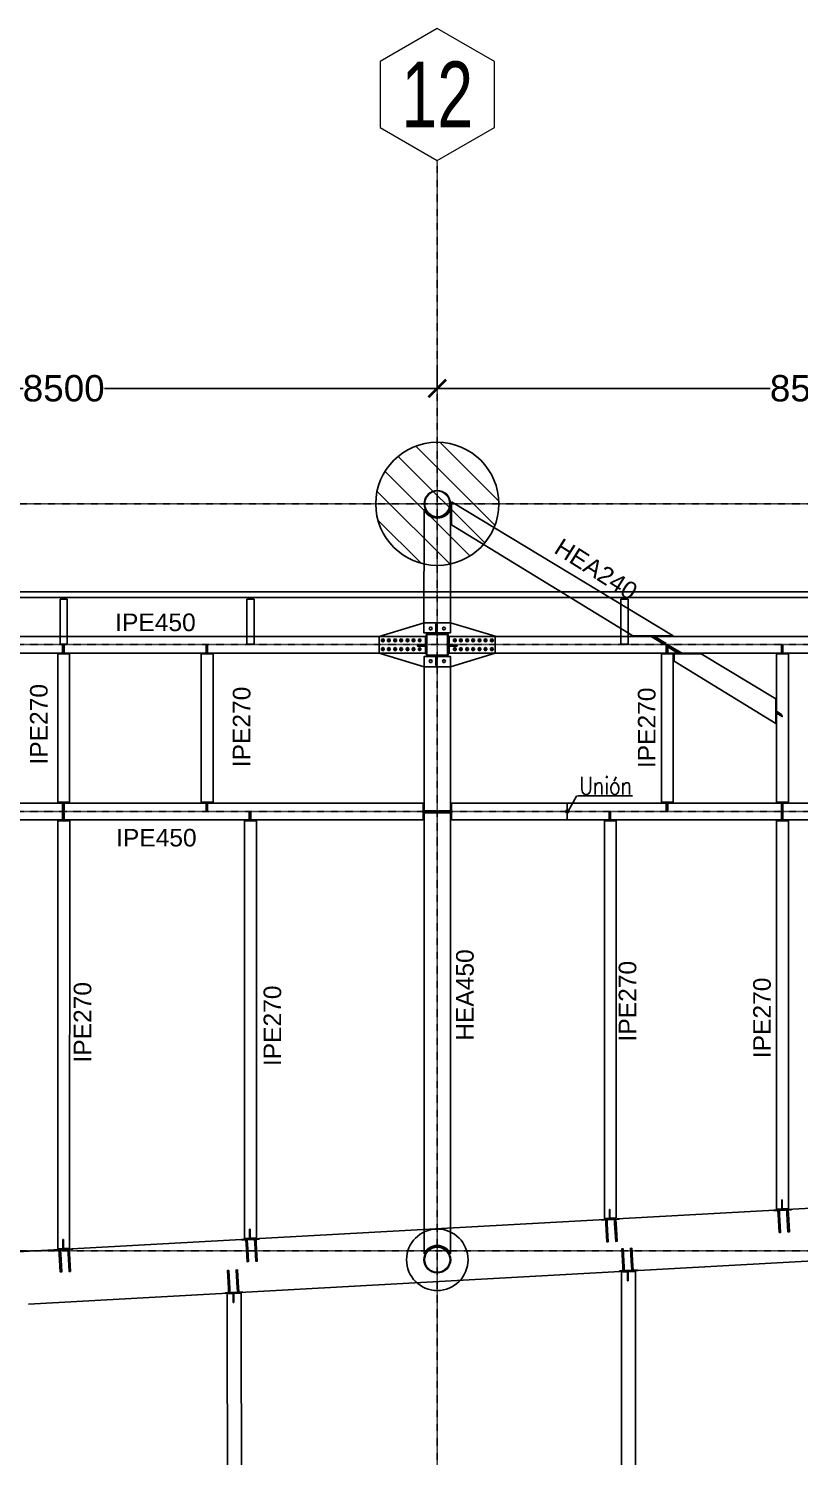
# Model space of a CAD drawing. Header units: millimetres. Extents: x -12345 to 95575, y -11225 to 31862.
# Drawn here: x 46350 to 55120, y 14663 to 30907 of the extents above; entities that cross this region are included whole.
import ezdxf
from ezdxf.enums import TextEntityAlignment as Align

# ---------------------------------------------------------------- set-up
doc = ezdxf.new("R2010")
doc.units = ezdxf.units.MM
doc.header["$LTSCALE"] = 0.95
doc.linetypes.add('DXK_LINE_DOT3', pattern=[5.9187, 2.979, -0.9799, 0.9799, -0.9799])
for name, color, linetype, lineweight in [('0-1', 250, 'Continuous', 5), ('E_COLUMNAS', 1, 'Continuous', 18), ('E_COLUMNAS-1', 1, 'Continuous', 25), ('E_COLUMNAS-3', 1, 'Continuous', 35), ('E_TEXTO', 3, 'Continuous', 9), ('E_VIGAS-1', 31, 'Continuous', 25), ('HCB_EJES', 1, 'DXK_LINE_DOT3', 9), ('S-COLS-HDLN-1', 52, 'Continuous', 35)]:
    doc.layers.add(name, color=color, linetype=linetype, lineweight=lineweight)
for name, color, linetype in [('COTAS', 8, 'Continuous'), ('HCB-EJES', 1, 'Continuous'), ('HCB-PLATINAS', 5, 'Continuous'), ('HCB-ROTULOS', 2, 'Continuous'), ('HCB_VIGAS', 4, 'Continuous'), ('UNIÒN', 6, 'Continuous')]:
    doc.layers.add(name, color=color, linetype=linetype)
doc.styles.add('CNI_COTAS', font='romans.shx', dxfattribs={"width": 0.8})
doc.styles.add('VERDANA', font='arial.ttf')
doc.dimstyles.new('1.125', dxfattribs={"dimscale": 0, "dimtxt": 300, "dimasz": 200, "dimexe": 4, "dimexo": 4, "dimgap": 15, "dimtad": 0, "dimdec": 0, "dimzin": 4, "dimdsep": 46, "dimtxsty": 'VERDANA', "dimblk": 'ARCHTICK', "dimcen": -10, "dimclrd": 256, "dimclrt": 3, "dimadec": 0, "dimazin": 0, "dimtfac": 1, "dimtdec": 0, "dimtmove": 2, "dimatfit": 0, "dimldrblk": 'OBLIQUE', "dimfxl": 0.05, "dimtolj": 1, "dimtzin": 0, "dimarcsym": 0})
doc.dimstyles.new('UNIÒN', dxfattribs={"dimscale": 0, "dimtxt": 200, "dimasz": 60, "dimexe": 4, "dimexo": 4, "dimgap": 15, "dimtad": 1, "dimdec": 0, "dimzin": 4, "dimdsep": 46, "dimtxsty": 'CNI_COTAS', "dimcen": -0.09, "dimclrd": 6, "dimclrt": 3, "dimadec": 0, "dimazin": 0, "dimtfac": 1, "dimtdec": 0, "dimtmove": 2, "dimatfit": 0, "dimfxl": 0.05, "dimtolj": 1, "dimtzin": 0, "dimarcsym": 0})

# ---------------------------------------------------------------- blocks, each defined once
blk = doc.blocks.new('EST_SFM_VIGA-METALICA-SECCION-C - EST_SFM_VIGA-METALICA-UPN160-1505289-_14_00m_N_E_-NIVEL-4 DOC')
at = {"layer": 'E_VIGAS-1'}
for p, q in [((44.822, 0.018), (-44.831, 0.018)), ((-44.831, -0.047), (44.822, -0.047))]:
    blk.add_line(p, q, dxfattribs=at)
blk = doc.blocks.new('DCTIB_CNI_EST_MOD-1A-FAC_0001_rvt-1-_14_00m_N_E_-NIVEL-4 DOC')
at = {"layer": 'E_VIGAS-1'}
for p, q in [((-35.953, 165.076), (-35.953, 165.077)), ((-35.953, 165.077), (-35.925, 165.077)), ((-35.953, 165.076), (-35.871, 165.076)), ((-35.871, 165.076), (-35.953, 165.076)), ((-35.953, 165.076), (-35.953, 164.565)), ((-35.914, 165.088), (-35.909, 165.088)), ((-35.914, 165.082), (-35.914, 165.088)), ((-35.914, 165.077), (-35.914, 165.082)), ((-35.909, 165.088), (-35.909, 165.082)), ((-35.909, 165.082), (-35.909, 165.077)), ((-35.899, 165.077), (-35.871, 165.077)), ((-35.871, 165.077), (-35.871, 165.076)), ((-35.871, 165.076), (-35.871, 164.565)), ((-33.828, 165.076), (-33.828, 165.077)), ((-33.828, 165.077), (-33.8, 165.077)), ((-33.828, 165.076), (-33.746, 165.076)), ((-33.746, 165.076), (-33.828, 165.076)), ((-33.828, 165.076), (-33.828, 164.564)), ((-33.789, 165.088), (-33.784, 165.088)), ((-33.789, 165.082), (-33.789, 165.088)), ((-33.789, 165.077), (-33.789, 165.082)), ((-33.784, 165.088), (-33.784, 165.082)), ((-33.784, 165.082), (-33.784, 165.077)), ((-33.774, 165.077), (-33.746, 165.077)), ((-33.746, 165.077), (-33.746, 165.076)), ((-33.746, 165.076), (-33.746, 164.564)), ((-29.573, 165.076), (-29.573, 165.077)), ((-29.573, 165.077), (-29.545, 165.077)), ((-29.573, 165.076), (-29.491, 165.076)), ((-29.491, 165.076), (-29.573, 165.076)), ((-29.573, 165.076), (-29.573, 164.564)), ((-29.535, 165.082), (-29.535, 165.096)), ((-29.535, 165.077), (-29.535, 165.082)), ((-29.53, 165.096), (-29.53, 165.082)), ((-29.53, 165.082), (-29.53, 165.077)), ((-29.519, 165.077), (-29.491, 165.077)), ((-29.491, 165.077), (-29.491, 165.076)), ((-29.491, 165.076), (-29.491, 164.564)), ((-35.871, 164.565), (-35.953, 164.565)), ((-33.746, 164.564), (-33.828, 164.564)), ((-29.491, 164.564), (-29.573, 164.564))]:
    blk.add_line(p, q, dxfattribs=at)
for points, knots in [([(-35.925, 165.077), (-35.924, 165.077), (-35.923, 165.077), (-35.92, 165.077), (-35.918, 165.078), (-35.916, 165.078), (-35.915, 165.08), (-35.914, 165.081), (-35.914, 165.082)], [0, 0, 0, 0, 0.142857, 0.285714, 0.428571, 0.571429, 0.785714, 1, 1, 1, 1]), ([(-35.914, 165.082), (-35.914, 165.081), (-35.915, 165.08), (-35.916, 165.078), (-35.918, 165.078), (-35.919, 165.077), (-35.92, 165.077), (-35.922, 165.077), (-35.924, 165.077), (-35.925, 165.077)], [0, 0, 0, 0, 0.285714, 0.428571, 0.571429, 0.678571, 0.732143, 0.785714, 1, 1, 1, 1]), ([(-35.899, 165.077), (-35.9, 165.077), (-35.901, 165.077), (-35.904, 165.077), (-35.906, 165.078), (-35.908, 165.078), (-35.909, 165.08), (-35.909, 165.081), (-35.909, 165.082)], [0, 0, 0, 0, 0.142857, 0.285714, 0.428571, 0.571429, 0.785714, 1, 1, 1, 1]), ([(-35.909, 165.082), (-35.909, 165.081), (-35.909, 165.08), (-35.907, 165.078), (-35.906, 165.078), (-35.904, 165.077), (-35.903, 165.077), (-35.902, 165.077), (-35.9, 165.077), (-35.899, 165.077)], [0, 0, 0, 0, 0.285714, 0.428571, 0.571429, 0.678571, 0.732143, 0.785714, 1, 1, 1, 1]), ([(-33.8, 165.077), (-33.799, 165.077), (-33.798, 165.077), (-33.795, 165.077), (-33.793, 165.078), (-33.791, 165.078), (-33.79, 165.08), (-33.789, 165.081), (-33.789, 165.082)], [0, 0, 0, 0, 0.142857, 0.285714, 0.428571, 0.571429, 0.785714, 1, 1, 1, 1]), ([(-33.789, 165.082), (-33.789, 165.081), (-33.79, 165.08), (-33.791, 165.078), (-33.793, 165.078), (-33.794, 165.077), (-33.795, 165.077), (-33.797, 165.077), (-33.799, 165.077), (-33.8, 165.077)], [0, 0, 0, 0, 0.285714, 0.428571, 0.571429, 0.678571, 0.732143, 0.785714, 1, 1, 1, 1]), ([(-33.774, 165.077), (-33.775, 165.077), (-33.776, 165.077), (-33.779, 165.077), (-33.781, 165.078), (-33.783, 165.078), (-33.784, 165.08), (-33.784, 165.081), (-33.784, 165.082)], [0, 0, 0, 0, 0.142857, 0.285714, 0.428571, 0.571429, 0.785714, 1, 1, 1, 1]), ([(-33.784, 165.082), (-33.784, 165.081), (-33.784, 165.08), (-33.782, 165.078), (-33.781, 165.078), (-33.779, 165.077), (-33.778, 165.077), (-33.777, 165.077), (-33.775, 165.077), (-33.774, 165.077)], [0, 0, 0, 0, 0.285714, 0.428571, 0.571429, 0.678571, 0.732143, 0.785714, 1, 1, 1, 1]), ([(-29.545, 165.077), (-29.544, 165.077), (-29.543, 165.077), (-29.54, 165.077), (-29.538, 165.078), (-29.536, 165.078), (-29.535, 165.08), (-29.535, 165.081), (-29.535, 165.082)], [0, 0, 0, 0, 0.142857, 0.285714, 0.428571, 0.571429, 0.785714, 1, 1, 1, 1]), ([(-29.535, 165.082), (-29.535, 165.081), (-29.535, 165.08), (-29.537, 165.078), (-29.538, 165.078), (-29.54, 165.077), (-29.541, 165.077), (-29.542, 165.077), (-29.544, 165.077), (-29.545, 165.077)], [0, 0, 0, 0, 0.285714, 0.428571, 0.571429, 0.678571, 0.732143, 0.785714, 1, 1, 1, 1]), ([(-29.519, 165.077), (-29.52, 165.077), (-29.521, 165.077), (-29.524, 165.077), (-29.526, 165.078), (-29.528, 165.078), (-29.529, 165.08), (-29.53, 165.081), (-29.53, 165.082)], [0, 0, 0, 0, 0.142857, 0.285714, 0.428571, 0.571429, 0.785714, 1, 1, 1, 1]), ([(-29.53, 165.082), (-29.53, 165.081), (-29.529, 165.08), (-29.528, 165.078), (-29.526, 165.078), (-29.525, 165.077), (-29.524, 165.077), (-29.522, 165.077), (-29.52, 165.077), (-29.519, 165.077)], [0, 0, 0, 0, 0.285714, 0.428571, 0.571429, 0.678571, 0.732143, 0.785714, 1, 1, 1, 1])]:
    blk.add_open_spline(points, degree=3, knots=knots, dxfattribs=at)
blk.add_blockref('EST_SFM_VIGA-METALICA-SECCION-C - EST_SFM_VIGA-METALICA-UPN160-1505289-_14_00m_N_E_-NIVEL-4 DOC', (-41.042, 165.143), dxfattribs=at)
blk = doc.blocks.new('EST_SCM_COLUMNA-METALICA-SECCION-CUADRADA - EST_SCM_COLUMNA-TUBULAR-CUADRADA_PTEØ_250x250e_8mm-V18-_14_00m_N_E_-NIVEL-4 DOC')
at = {"layer": 'E_COLUMNAS-1'}
for p, q in [((-0.125, -0.109), (-0.125, 0.109)), ((-0.117, 0.109), (-0.117, -0.109)), ((-0.109, 0.125), (0.109, 0.125)), ((0.109, 0.117), (-0.109, 0.117)), ((0.117, -0.109), (0.117, 0.109)), ((0.125, 0.109), (0.125, -0.109)), ((-0.109, -0.117), (0.109, -0.117)), ((0.109, -0.125), (-0.109, -0.125))]:
    blk.add_line(p, q, dxfattribs=at)
for centre, radius, start, end in [((-0.109, 0.109), 0.016, 90, 180), ((-0.109, 0.109), 0.008, 90, 180), ((0.109, 0.109), 0.016, 0.5663, 90), ((0.109, 0.109), 0.008, 0.1729, 90), ((-0.109, -0.109), 0.016, 180, 270), ((-0.109, -0.109), 0.008, 180, 270), ((0.109, -0.109), 0.016, 270, 360), ((0.109, -0.109), 0.008, 270, 360)]:
    blk.add_arc(centre, radius, start, end, dxfattribs=at)
at = {"layer": 'S-COLS-HDLN-1'}
blk.add_arc((0.109, 0.109), 0.016, 360, 0.3866, dxfattribs=at)
blk = doc.blocks.new('Bolt-72226993-2850 - 1511')
at = {"color": 253, "linetype": 'Continuous'}
for p, q in [((63088, 7842), (63103, 7851)), ((63088, 7825), (63088, 7842)), ((63103, 7816), (63088, 7825)), ((63103, 7851), (63118, 7842)), ((63118, 7825), (63103, 7816)), ((63118, 7842), (63118, 7825)), ((63158, 7842), (63173, 7851)), ((63158, 7825), (63158, 7842)), ((63173, 7816), (63158, 7825)), ((63173, 7851), (63188, 7842)), ((63188, 7825), (63173, 7816)), ((63188, 7842), (63188, 7825)), ((63228, 7842), (63243, 7851)), ((63228, 7825), (63228, 7842)), ((63243, 7816), (63228, 7825)), ((63243, 7851), (63258, 7842)), ((63258, 7825), (63243, 7816)), ((63258, 7842), (63258, 7825)), ((63298, 7842), (63313, 7851)), ((63298, 7825), (63298, 7842)), ((63313, 7816), (63298, 7825)), ((63313, 7851), (63328, 7842)), ((63328, 7825), (63313, 7816)), ((63328, 7842), (63328, 7825)), ((63368, 7842), (63383, 7851)), ((63368, 7825), (63368, 7842)), ((63383, 7816), (63368, 7825)), ((63383, 7851), (63398, 7842)), ((63398, 7825), (63383, 7816)), ((63398, 7842), (63398, 7825)), ((63438, 7842), (63453, 7851)), ((63438, 7825), (63438, 7842)), ((63453, 7816), (63438, 7825)), ((63453, 7851), (63468, 7842)), ((63468, 7825), (63453, 7816)), ((63468, 7842), (63468, 7825)), ((63508, 7842), (63523, 7851)), ((63508, 7825), (63508, 7842)), ((63523, 7816), (63508, 7825)), ((63523, 7851), (63538, 7842)), ((63538, 7825), (63523, 7816)), ((63538, 7842), (63538, 7825)), ((63088, 7742), (63103, 7751)), ((63088, 7725), (63088, 7742)), ((63103, 7716), (63088, 7725)), ((63103, 7751), (63118, 7742)), ((63118, 7725), (63103, 7716)), ((63118, 7742), (63118, 7725)), ((63158, 7742), (63173, 7751)), ((63158, 7725), (63158, 7742)), ((63173, 7716), (63158, 7725)), ((63173, 7751), (63188, 7742)), ((63188, 7725), (63173, 7716)), ((63188, 7742), (63188, 7725)), ((63228, 7742), (63243, 7751)), ((63228, 7725), (63228, 7742)), ((63243, 7716), (63228, 7725)), ((63243, 7751), (63258, 7742)), ((63258, 7725), (63243, 7716)), ((63258, 7742), (63258, 7725)), ((63298, 7742), (63313, 7751)), ((63298, 7725), (63298, 7742)), ((63313, 7716), (63298, 7725)), ((63313, 7751), (63328, 7742)), ((63328, 7725), (63313, 7716)), ((63328, 7742), (63328, 7725)), ((63368, 7742), (63383, 7751)), ((63368, 7725), (63368, 7742)), ((63383, 7716), (63368, 7725)), ((63383, 7751), (63398, 7742)), ((63398, 7725), (63383, 7716)), ((63398, 7742), (63398, 7725)), ((63438, 7742), (63453, 7751)), ((63438, 7725), (63438, 7742)), ((63453, 7716), (63438, 7725)), ((63453, 7751), (63468, 7742)), ((63468, 7725), (63453, 7716)), ((63468, 7742), (63468, 7725)), ((63508, 7742), (63523, 7751)), ((63508, 7725), (63508, 7742)), ((63523, 7716), (63508, 7725)), ((63523, 7751), (63538, 7742)), ((63538, 7725), (63523, 7716)), ((63538, 7742), (63538, 7725))]:
    blk.add_line(p, q, dxfattribs=at)
for centre, radius, start, end in [((63103, 7833), 11.5, 18, 198), ((63103, 7833), 11.5, 198, 18), ((63103, 7833), 10, 90, 270), ((63103, 7833), 10, 270, 90), ((63173, 7833), 11.5, 18, 198), ((63173, 7833), 11.5, 198, 18), ((63173, 7833), 10, 90, 270), ((63173, 7833), 10, 270, 90), ((63243, 7833), 11.5, 18, 198), ((63243, 7833), 11.5, 198, 18), ((63243, 7833), 10, 90, 270), ((63243, 7833), 10, 270, 90), ((63313, 7833), 11.5, 18, 198), ((63313, 7833), 11.5, 198, 18), ((63313, 7833), 10, 90, 270), ((63313, 7833), 10, 270, 90), ((63383, 7833), 11.5, 18, 198), ((63383, 7833), 11.5, 198, 18), ((63383, 7833), 10, 90, 270), ((63383, 7833), 10, 270, 90), ((63453, 7833), 11.5, 18, 198), ((63453, 7833), 11.5, 198, 18), ((63453, 7833), 10, 90, 270), ((63453, 7833), 10, 270, 90), ((63523, 7833), 11.5, 18, 198), ((63523, 7833), 11.5, 198, 18), ((63523, 7833), 10, 90, 270), ((63523, 7833), 10, 270, 90), ((63103, 7733), 11.5, 18, 198), ((63103, 7733), 11.5, 198, 18), ((63103, 7733), 10, 90, 270), ((63103, 7733), 10, 270, 90), ((63173, 7733), 11.5, 18, 198), ((63173, 7733), 11.5, 198, 18), ((63173, 7733), 10, 90, 270), ((63173, 7733), 10, 270, 90), ((63243, 7733), 11.5, 18, 198), ((63243, 7733), 11.5, 198, 18), ((63243, 7733), 10, 90, 270), ((63243, 7733), 10, 270, 90), ((63313, 7733), 11.5, 18, 198), ((63313, 7733), 11.5, 198, 18), ((63313, 7733), 10, 90, 270), ((63313, 7733), 10, 270, 90), ((63383, 7733), 11.5, 18, 198), ((63383, 7733), 11.5, 198, 18), ((63383, 7733), 10, 90, 270), ((63383, 7733), 10, 270, 90), ((63453, 7733), 11.5, 18, 198), ((63453, 7733), 11.5, 198, 18), ((63453, 7733), 10, 90, 270), ((63453, 7733), 10, 270, 90), ((63523, 7733), 11.5, 18, 198), ((63523, 7733), 11.5, 198, 18), ((63523, 7733), 10, 90, 270), ((63523, 7733), 10, 270, 90)]:
    blk.add_arc(centre, radius, start, end, dxfattribs=at)
blk = doc.blocks.new('Bolt-72226993-2849 - 1511')
at = {"color": 253, "linetype": 'Continuous'}
for p, q in [((63908, 7842), (63923, 7851)), ((63908, 7825), (63908, 7842)), ((63923, 7816), (63908, 7825)), ((63923, 7851), (63938, 7842)), ((63938, 7825), (63923, 7816)), ((63938, 7842), (63938, 7825)), ((63978, 7842), (63993, 7851)), ((63978, 7825), (63978, 7842)), ((63993, 7816), (63978, 7825)), ((63993, 7851), (64008, 7842)), ((64008, 7825), (63993, 7816)), ((64008, 7842), (64008, 7825)), ((64048, 7842), (64063, 7851)), ((64048, 7825), (64048, 7842)), ((64063, 7816), (64048, 7825)), ((64063, 7851), (64078, 7842)), ((64078, 7825), (64063, 7816)), ((64078, 7842), (64078, 7825)), ((64118, 7842), (64133, 7851)), ((64118, 7825), (64118, 7842)), ((64133, 7816), (64118, 7825)), ((64133, 7851), (64148, 7842)), ((64148, 7825), (64133, 7816)), ((64148, 7842), (64148, 7825)), ((64188, 7842), (64203, 7851)), ((64188, 7825), (64188, 7842)), ((64203, 7816), (64188, 7825)), ((64203, 7851), (64218, 7842)), ((64218, 7825), (64203, 7816)), ((64218, 7842), (64218, 7825)), ((64258, 7842), (64273, 7851)), ((64258, 7825), (64258, 7842)), ((64273, 7816), (64258, 7825)), ((64273, 7851), (64288, 7842)), ((64288, 7825), (64273, 7816)), ((64288, 7842), (64288, 7825)), ((64328, 7842), (64343, 7851)), ((64328, 7825), (64328, 7842)), ((64343, 7816), (64328, 7825)), ((64343, 7851), (64358, 7842)), ((64358, 7825), (64343, 7816)), ((64358, 7842), (64358, 7825)), ((63908, 7742), (63923, 7751)), ((63908, 7725), (63908, 7742)), ((63923, 7716), (63908, 7725)), ((63923, 7751), (63938, 7742)), ((63938, 7725), (63923, 7716)), ((63938, 7742), (63938, 7725)), ((63978, 7742), (63993, 7751)), ((63978, 7725), (63978, 7742)), ((63993, 7716), (63978, 7725)), ((63993, 7751), (64008, 7742)), ((64008, 7725), (63993, 7716)), ((64008, 7742), (64008, 7725)), ((64048, 7742), (64063, 7751)), ((64048, 7725), (64048, 7742)), ((64063, 7716), (64048, 7725)), ((64063, 7751), (64078, 7742)), ((64078, 7725), (64063, 7716)), ((64078, 7742), (64078, 7725)), ((64118, 7742), (64133, 7751)), ((64118, 7725), (64118, 7742)), ((64133, 7716), (64118, 7725)), ((64133, 7751), (64148, 7742)), ((64148, 7725), (64133, 7716)), ((64148, 7742), (64148, 7725)), ((64188, 7742), (64203, 7751)), ((64188, 7725), (64188, 7742)), ((64203, 7716), (64188, 7725)), ((64203, 7751), (64218, 7742)), ((64218, 7725), (64203, 7716)), ((64218, 7742), (64218, 7725)), ((64258, 7742), (64273, 7751)), ((64258, 7725), (64258, 7742)), ((64273, 7716), (64258, 7725)), ((64273, 7751), (64288, 7742)), ((64288, 7725), (64273, 7716)), ((64288, 7742), (64288, 7725)), ((64328, 7742), (64343, 7751)), ((64328, 7725), (64328, 7742)), ((64343, 7716), (64328, 7725)), ((64343, 7751), (64358, 7742)), ((64358, 7725), (64343, 7716)), ((64358, 7742), (64358, 7725))]:
    blk.add_line(p, q, dxfattribs=at)
for centre, radius, start, end in [((63923, 7833), 11.5, 18, 198), ((63923, 7833), 11.5, 198, 18), ((63923, 7833), 10, 90, 270), ((63923, 7833), 10, 270, 90), ((63993, 7833), 11.5, 18, 198), ((63993, 7833), 11.5, 198, 18), ((63993, 7833), 10, 90, 270), ((63993, 7833), 10, 270, 90), ((64063, 7833), 11.5, 18, 198), ((64063, 7833), 11.5, 198, 18), ((64063, 7833), 10, 90, 270), ((64063, 7833), 10, 270, 90), ((64133, 7833), 11.5, 18, 198), ((64133, 7833), 11.5, 198, 18), ((64133, 7833), 10, 90, 270), ((64133, 7833), 10, 270, 90), ((64203, 7833), 11.5, 18, 198), ((64203, 7833), 11.5, 198, 18), ((64203, 7833), 10, 90, 270), ((64203, 7833), 10, 270, 90), ((64273, 7833), 11.5, 18, 198), ((64273, 7833), 11.5, 198, 18), ((64273, 7833), 10, 90, 270), ((64273, 7833), 10, 270, 90), ((64343, 7833), 11.5, 18, 198), ((64343, 7833), 11.5, 198, 18), ((64343, 7833), 10, 90, 270), ((64343, 7833), 10, 270, 90), ((63923, 7733), 11.5, 18, 198), ((63923, 7733), 11.5, 198, 18), ((63923, 7733), 10, 90, 270), ((63923, 7733), 10, 270, 90), ((63993, 7733), 11.5, 18, 198), ((63993, 7733), 11.5, 198, 18), ((63993, 7733), 10, 90, 270), ((63993, 7733), 10, 270, 90), ((64063, 7733), 11.5, 18, 198), ((64063, 7733), 11.5, 198, 18), ((64063, 7733), 10, 90, 270), ((64063, 7733), 10, 270, 90), ((64133, 7733), 11.5, 18, 198), ((64133, 7733), 11.5, 198, 18), ((64133, 7733), 10, 90, 270), ((64133, 7733), 10, 270, 90), ((64203, 7733), 11.5, 18, 198), ((64203, 7733), 11.5, 198, 18), ((64203, 7733), 10, 90, 270), ((64203, 7733), 10, 270, 90), ((64273, 7733), 11.5, 18, 198), ((64273, 7733), 11.5, 198, 18), ((64273, 7733), 10, 90, 270), ((64273, 7733), 10, 270, 90), ((64343, 7733), 11.5, 18, 198), ((64343, 7733), 11.5, 198, 18), ((64343, 7733), 10, 90, 270), ((64343, 7733), 10, 270, 90)]:
    blk.add_arc(centre, radius, start, end, dxfattribs=at)
blk = doc.blocks.new('Part-72226993-2845 - 1511')
at = {"color": 253, "linetype": 'Continuous'}
for p, q in [((63064, 7878), (63573, 8033)), ((63573, 8033), (63873, 8033)), ((63873, 8033), (64383, 7880)), ((63063, 7688), (63064, 7878)), ((64383, 7880), (64383, 7688)), ((63573, 7533), (63063, 7688)), ((64383, 7688), (63873, 7533)), ((63873, 7533), (63573, 7533))]:
    blk.add_line(p, q, dxfattribs=at)
blk = doc.blocks.new('Bolt-72226993-2851 - 1511')
at = {"color": 253, "linetype": 'Continuous'}
for p, q in [((63631, 7968), (63640, 7983)), ((63640, 7953), (63631, 7968)), ((63640, 7983), (63657, 7983)), ((63657, 7983), (63666, 7968)), ((63666, 7968), (63657, 7953)), ((63781, 7968), (63790, 7983)), ((63790, 7953), (63781, 7968)), ((63790, 7983), (63807, 7983)), ((63807, 7983), (63816, 7968)), ((63816, 7968), (63807, 7953)), ((63657, 7953), (63640, 7953)), ((63807, 7953), (63790, 7953))]:
    blk.add_line(p, q, dxfattribs=at)
blk = doc.blocks.new('Bolt-72226993-2852 - 1511')
at = {"color": 253, "linetype": 'Continuous'}
for p, q in [((63631, 7598), (63640, 7613)), ((63640, 7583), (63631, 7598)), ((63640, 7613), (63657, 7613)), ((63657, 7583), (63640, 7583)), ((63657, 7613), (63666, 7598)), ((63666, 7598), (63657, 7583)), ((63781, 7598), (63790, 7613)), ((63790, 7583), (63781, 7598)), ((63790, 7613), (63807, 7613)), ((63807, 7583), (63790, 7583)), ((63807, 7613), (63816, 7598)), ((63816, 7598), (63807, 7583))]:
    blk.add_line(p, q, dxfattribs=at)
blk = doc.blocks.new('_ArchTick')
at = {"color": 0, "linetype": 'ByBlock', "const_width": 0.15}
blk.add_lwpolyline([(-0.5, -0.5), (0.5, 0.5)], dxfattribs=at)
blk = doc.blocks.new('*D181')
at = {"layer": 'COTAS', "color": 0, "lineweight": -2, "transparency": 16777216}
for p, q in [((42500, 27027), (42500, 26809)), ((51000, 27027), (51000, 26809))]:
    blk.add_line(p, q, dxfattribs=at)
at = {"layer": 'COTAS', "lineweight": -2, "transparency": 16777216}
for p, q in [((42500, 26813), (46287, 26813)), ((51000, 26813), (47213, 26813))]:
    blk.add_line(p, q, dxfattribs=at)
at = {"layer": 'Defpoints', "color": 0, "transparency": 16777216}
for p in [(42500, 27031), (51000, 27031), (51000, 26813)]:
    blk.add_point(p, dxfattribs=at)
at = {"layer": 'COTAS', "lineweight": -2, "transparency": 16777216, "xscale": 200, "yscale": 200, "zscale": 200, "rotation": 180}
blk.add_blockref('_ArchTick', (42500, 26813), dxfattribs=at)
at = {"layer": 'COTAS', "lineweight": -2, "transparency": 16777216, "xscale": 200, "yscale": 200, "zscale": 200}
blk.add_blockref('_ArchTick', (51000, 26813), dxfattribs=at)
at = {"layer": 'COTAS', "color": 3, "transparency": 16777216, "insert": (46750, 26813), "char_height": 300, "attachment_point": 5, "style": 'VERDANA'}
blk.add_mtext('\\A1;8500', dxfattribs=at)
blk = doc.blocks.new('_Oblique')
at = {"color": 0, "linetype": 'ByBlock', "lineweight": -2}
blk.add_line((-0.5, -0.5), (0.5, 0.5), dxfattribs=at)
blk = doc.blocks.new('*D182')
at = {"layer": 'COTAS', "color": 0, "lineweight": -2, "transparency": 16777216}
for p, q in [((51000, 27027), (51000, 26809)), ((59500, 27037), (59500, 26809))]:
    blk.add_line(p, q, dxfattribs=at)
at = {"layer": 'COTAS', "lineweight": -2, "transparency": 16777216}
for p, q in [((51000, 26813), (54787, 26813)), ((59500, 26813), (55713, 26813))]:
    blk.add_line(p, q, dxfattribs=at)
at = {"layer": 'Defpoints', "color": 0, "transparency": 16777216}
for p in [(51000, 27031), (59500, 27041), (59500, 26813)]:
    blk.add_point(p, dxfattribs=at)
at = {"layer": 'COTAS', "lineweight": -2, "transparency": 16777216, "xscale": 200, "yscale": 200, "zscale": 200, "rotation": 180}
blk.add_blockref('_ArchTick', (51000, 26813), dxfattribs=at)
at = {"layer": 'COTAS', "lineweight": -2, "transparency": 16777216, "xscale": 200, "yscale": 200, "zscale": 200}
blk.add_blockref('_ArchTick', (59500, 26813), dxfattribs=at)
at = {"layer": 'COTAS', "color": 3, "transparency": 16777216, "insert": (55250, 26813), "char_height": 300, "attachment_point": 5, "style": 'VERDANA'}
blk.add_mtext('\\A1;8500', dxfattribs=at)

msp = doc.modelspace()

# ---------------------------------------------------------------- hatches: boundary and pattern name
at = {"layer": 'E_COLUMNAS'}
h = msp.add_hatch(dxfattribs=at)
h.set_pattern_fill('FP_1', color=256, scale=1000, style=0, pattern_type=2)
h.set_pattern_definition([(135, (116662.1, -115162.42), (-159.09903, -159.09903), [])])
h.paths.add_polyline_path([(51000, 24800), (51091.4, 24806), (51181.2, 24823.9), (51267.9, 24853.3), (51350, 24893.8), (51426.1, 24944.7), (51495, 25005), (51555.3, 25073.9), (51606.2, 25150), (51646.7, 25232.1), (51676.1, 25318.8), (51694, 25408.6), (51700, 25500), (51694, 25591.4), (51676.1, 25681.2), (51646.7, 25767.9), (51606.2, 25850), (51555.3, 25926.1), (51495, 25995), (51426.1, 26055.3), (51343.6, 26109.4), (51267.9, 26146.7), (51181.2, 26176.1), (51091.4, 26194), (51000, 26200), (50908.6, 26194), (50818.8, 26176.1), (50732.1, 26146.7), (50650, 26106.2), (50573.9, 26055.3), (50505, 25995), (50444.7, 25926.1), (50393.8, 25850), (50353.3, 25767.9), (50323.9, 25681.2), (50306, 25591.4), (50300, 25500), (50306, 25408.6), (50323.9, 25318.8), (50353.3, 25232.1), (50393.8, 25150), (50444.7, 25073.9), (50505, 25005), (50573.9, 24944.7), (50650, 24893.8), (50732.1, 24853.3), (50818.8, 24823.9), (50908.6, 24806)])

# ---------------------------------------------------------------- linework, layer by layer
at = {"layer": 'E_COLUMNAS', "linetype": 'Continuous'}
for points in [[(51149.6, 25529.8, 1), (50850.4, 25470.2, 1)], [(51139.8, 25472.2, 1), (50860.2, 25527.8, 1)]]:
    msp.add_lwpolyline(points, format="xyb", close=True, dxfattribs=at)
for radius in [152.5, 142.5]:
    msp.add_circle((51000, 16900), radius, dxfattribs=at)
at = {"layer": 'E_COLUMNAS-1'}
msp.add_lwpolyline([(50300, 25500, 1), (51700, 25500, 1)], format="xyb", close=True, dxfattribs=at)
msp.add_circle((51000, 16900), 350, dxfattribs=at)
at = {"layer": 'E_VIGAS-1', "color": 30, "true_color": 0xf26722}
msp.add_line((59678.3, 17130.2), (46350.2, 16396.7), dxfattribs=at)
msp.add_lwpolyline([(25119.7, 17752.3), (38772.1, 16975.2), (45942, 16975.2), (59662.7, 17730.2), (68000.2, 17730.2), (68000.2, 7770.2), (59500, 7770.2), (59500, 7779.9), (46391.2, 8525.2), (38839.8, 8525.2), (38839.8, 8527.9), (25097.6, 7749.2)], dxfattribs=at)
at = {"layer": 'HCB-EJES', "linetype": 'DXK_LINE_DOT3'}
for p, q in [((51000, -3906.8), (51000, 29407)), ((-10844.5, 25500), (94075, 25500)), ((-6888.4, 23900.1), (90118.8, 23900.1)), ((-6888.4, 22000), (90118.8, 22000)), ((-10844.5, 17000), (94075, 17000))]:
    msp.add_line(p, q, dxfattribs=at)
at = {"layer": 'HCB-PLATINAS', "color": 4}
for points in [[(54829.6, 17458), (55029.3, 17469.4), (55029, 17475.4), (54829.3, 17464)], [(52869.5, 17350.1), (53069.1, 17361.5), (53068.8, 17367.5), (52869.1, 17356.1)], [(48776, 17124.9), (48975.6, 17136.2), (48975.3, 17142.2), (48775.6, 17130.9)], [(46651.1, 17007.9), (46850.7, 17019.3), (46850.4, 17025.3), (46650.7, 17013.9)], [(53273.9, 16783.9), (53074.3, 16772.6), (53074.6, 16766.6), (53274.3, 16777.9)], [(48788, 16537.1), (48588.3, 16525.7), (48588.7, 16519.7), (48788.3, 16531.1)]]:
    msp.add_lwpolyline(points, close=True, dxfattribs=at)
at = {"layer": 'HCB-PLATINAS', "color": 5}
for points in [[(54880.1, 17459.4), (54883.6, 17461.1), (54887.3, 17459.8), (54889.4, 17459.1), (54892.1, 17453.6), (54894.2, 17416.1), (54905.8, 17211.9), (54889.9, 17211), (54878.2, 17415.2), (54876.1, 17452.6), (54878.1, 17458.4)], [(54980, 17465.1), (54983.5, 17466.8), (54987.2, 17465.5), (54989.3, 17464.7), (54991.9, 17459.2), (54994.1, 17421.8), (55005.7, 17217.6), (54989.7, 17216.7), (54978.1, 17420.9), (54975.9, 17458.3), (54978, 17464.1)], [(52919.9, 17351.5), (52923.5, 17353.2), (52927.2, 17351.9), (52929.2, 17351.2), (52931.9, 17345.7), (52934, 17308.2), (52945.7, 17104.1), (52929.7, 17103.2), (52918.1, 17307.3), (52915.9, 17344.8), (52918, 17350.6)], [(53019.8, 17357.2), (53023.3, 17358.9), (53027, 17357.6), (53029.1, 17356.9), (53031.7, 17351.4), (53033.9, 17313.9), (53045.5, 17109.8), (53029.5, 17108.8), (53017.9, 17313), (53015.8, 17350.5), (53017.8, 17356.2)], [(48826.5, 17126.3), (48830, 17128), (48833.7, 17126.7), (48835.8, 17125.9), (48838.4, 17120.4), (48840.6, 17083), (48852.2, 16878.8), (48836.2, 16877.9), (48824.6, 17082.1), (48822.5, 17119.5), (48824.5, 17125.3)], [(48926.3, 17131.9), (48929.8, 17133.6), (48933.5, 17132.3), (48935.6, 17131.6), (48938.3, 17126.1), (48940.4, 17088.7), (48952, 16884.5), (48936, 16883.6), (48924.4, 17087.8), (48922.3, 17125.2), (48924.3, 17131)], [(46701.5, 17009.3), (46705.1, 17011), (46708.8, 17009.7), (46710.8, 17009), (46713.5, 17003.5), (46715.6, 16966), (46727.3, 16761.9), (46711.3, 16761), (46699.7, 16965.1), (46697.5, 17002.6), (46699.6, 17008.4)], [(46801.4, 17015), (46804.9, 17016.7), (46808.6, 17015.4), (46810.7, 17014.7), (46813.3, 17009.2), (46815.5, 16971.7), (46827.1, 16767.6), (46811.1, 16766.7), (46799.5, 16970.8), (46797.4, 17008.3), (46799.4, 17014)], [(53123.6, 16776.9), (53120.1, 16775.2), (53116.4, 16776.5), (53114.3, 16777.2), (53111.7, 16782.7), (53109.5, 16820.2), (53097.9, 17024.3), (53113.9, 17025.2), (53125.5, 16821.1), (53127.6, 16783.6), (53125.6, 16777.8)], [(53223.5, 16782.6), (53219.9, 16780.9), (53216.2, 16782.2), (53214.2, 16782.9), (53211.5, 16788.4), (53209.4, 16825.8), (53197.7, 17030), (53213.7, 17030.9), (53225.3, 16826.7), (53227.5, 16789.3), (53225.5, 16783.5)], [(48637.7, 16530), (48634.1, 16528.3), (48630.4, 16529.6), (48628.4, 16530.3), (48625.7, 16535.9), (48623.6, 16573.3), (48612, 16777.5), (48627.9, 16778.4), (48639.6, 16574.2), (48641.7, 16536.8), (48639.7, 16531)], [(48737.5, 16535.7), (48734, 16534), (48730.3, 16535.3), (48728.2, 16536), (48725.5, 16541.5), (48723.4, 16579), (48711.8, 16783.1), (48727.8, 16784.1), (48739.4, 16579.9), (48741.5, 16542.4), (48739.5, 16536.7)]]:
    msp.add_lwpolyline(points, close=True, dxfattribs=at)
at = {"layer": 'HCB_EJES', "color": 40, "linetype": 'ByBlock', "true_color": 0xf8d731}
msp.add_lwpolyline([(50350.5, 29782), (51000, 29407), (51649.5, 29782), (51649.5, 30532), (51000, 30907), (50350.5, 30532)], close=True, dxfattribs=at)
at = {"layer": 'HCB_VIGAS'}
for points in [[(51160.2, 25522.5), (51160, 25261.3), (53056, 24100.1), (53224.2, 23997), (53684.2, 23997), (51160.2, 25522.5)], [(59337.6, 22095), (59337.6, 21905), (51160, 21905), (51160, 22095), (59337.6, 22095)], [(50840, 21994.2), (50984.3, 21994.2), (50984.3, 22005.7), (50840, 22005.7), (50840, 21994.2)], [(51160, 21994.2), (51015.7, 21994.2), (51015.7, 22005.7), (51160, 22005.7), (51160, 21994.2)], [(54995.9, 17483.4), (54995.9, 21895), (54860.9, 21895), (54860.9, 17476), (54996.3, 17483.4)], [(53095, 8755), (53095, 16757.9), (53255, 16766.7), (53255, 8745.9)], [(48779.9, 9000.3), (48769.1, 16519.8), (48609, 16511), (48619.9, 9009.4), (48779.9, 9000.3)]]:
    msp.add_lwpolyline(points, dxfattribs=at)
msp.add_lwpolyline([(51150, 24031.9), (50847.7, 24031.9), (50850, 25431.9, 0.6295408), (51150, 25431.9), (51150, 24031.9)], format="xyb", dxfattribs=at)
for points in [[(50984.3, 24022.3), (50984.3, 24132.3), (50994.3, 24132.3), (50994.3, 24022.3)], [(42635, 23801.8), (50865, 23801.8), (50865, 23991.8), (42635, 23991.8)], [(46736.5, 23801.8), (46746.5, 23801.8), (46746.5, 23892.1), (46736.5, 23892.1)], [(46746.5, 23791.8), (46753.6, 23791.8), (46753.6, 23886.7), (46746.5, 23886.7)], [(48369, 23801.8), (48379, 23801.8), (48379, 23892.1), (48369, 23892.1)], [(48379, 23791.8), (48386.1, 23791.8), (48386.1, 23886.7), (48379, 23886.7)], [(50775, 23892.1), (50875, 23892.1), (50875, 23882.1), (50775, 23882.1)], [(51225, 23892.1), (51125, 23892.1), (51125, 23882.1), (51225, 23882.1)], [(51135, 23801.8), (56980.2, 23801.8), (59365, 23801.8), (59365, 23991.8), (56980.2, 23991.8), (51135, 23991.8)], [(53603, 23901.5), (53592.3, 23901.5), (53580.9, 23901.5), (53434.1, 23991.8), (53456.2, 23991.8)], [(53603.3, 23909.7), (53599.4, 23903.8), (53447.2, 23997), (53460.7, 23997)], [(53604, 23801.8), (53614, 23801.8), (53614, 23892.1), (53604, 23892.1)], [(53614, 23791.8), (53621.1, 23791.8), (53621.1, 23886.7), (53614, 23886.7)], [(53621.1, 23873.4), (53621.1, 23886.7), (53621.1, 23890.5), (53765.9, 23801.8), (53737.9, 23801.8)], [(53631.9, 23883.9), (53635.7, 23889.9), (53796, 23791.8), (53782, 23791.8)], [(54914.8, 23801.8), (54924.8, 23801.8), (54924.8, 23892.1), (54914.8, 23892.1)], [(54924.8, 23791.8), (54931.9, 23791.8), (54931.9, 23886.7), (54924.8, 23886.7)], [(46682.5, 22105), (46682.5, 23791.8), (46817.5, 23791.8), (46817.5, 22105)], [(48315, 22105), (48315, 23791.8), (48450, 23791.8), (48450, 22105)], [(50984.3, 23771.9), (50984.3, 23661.9), (50994.3, 23661.9), (50994.3, 23771.9)], [(53685, 22105), (53685, 23791.8), (53550, 23791.8), (53550, 22105)], [(53695, 23708.7), (54852.4, 23001.8), (54852.3, 23280.6), (54002.4, 23791.8), (53695, 23791.8)], [(54995.9, 22105), (54995.9, 23791.8), (54860.9, 23791.8), (54860.9, 22105)], [(54917.7, 23103.8), (54914, 23097.8), (54852.3, 23136.4), (54852.3, 23145)], [(54925.1, 23090.8), (54925.1, 23079.3), (54860.9, 23119.3), (54860.9, 23131.1)], [(50840, 22095), (42662.4, 22095), (42662.4, 21905), (50840, 21905)], [(46736.5, 22095), (46746.5, 22095), (46746.5, 22004.7), (46736.5, 22004.7)], [(46746.5, 22105), (46753.6, 22105), (46753.6, 22010.1), (46746.5, 22010.1)], [(48369, 22095), (48379, 22095), (48379, 22004.7), (48369, 22004.7)], [(48379, 22105), (48386.1, 22105), (48386.1, 22010.1), (48379, 22010.1)], [(53604, 22095), (53614, 22095), (53614, 22004.7), (53604, 22004.7)], [(53614, 22105), (53621.1, 22105), (53621.1, 22010.1), (53614, 22010.1)], [(54914.8, 22095), (54924.8, 22095), (54924.8, 22004.7), (54914.8, 22004.7)], [(54924.8, 22105), (54931.9, 22105), (54931.9, 22010.1), (54924.8, 22010.1)], [(46737.7, 21905), (46747.7, 21905), (46747.7, 21995.3), (46737.7, 21995.3)], [(46747.7, 21895), (46754.8, 21895), (46754.8, 21984.9), (46747.7, 21984.9)], [(48861.5, 21905), (48871.5, 21905), (48871.5, 21995.3), (48861.5, 21995.3)], [(48871.5, 21895), (48878.6, 21895), (48878.6, 21984.9), (48871.5, 21984.9)], [(50850, 21984.2), (50994.3, 21984.2), (50994.3, 21994.2), (50850, 21994.2)], [(51151.2, 21984.2), (51005.7, 21984.2), (51005.7, 21994.2), (51151.2, 21994.2)], [(52954.8, 21905), (52964.8, 21905), (52964.8, 21995.3), (52954.8, 21995.3)], [(52964.8, 21895), (52971.9, 21895), (52971.9, 21984.9), (52964.8, 21984.9)], [(54914.8, 21905), (54924.8, 21905), (54924.8, 21995.3), (54914.8, 21995.3)], [(54924.8, 21895), (54931.9, 21895), (54931.9, 21984.9), (54924.8, 21984.9)], [(46682.5, 17025.9), (46683.7, 21895), (46818.7, 21895), (46817.5, 17033.3)], [(48942.3, 17150.3), (48807.5, 17142.8), (48807.5, 21895), (48942.5, 21895)], [(53035.9, 17375.5), (53035.9, 21895), (52900.9, 21895), (52900.9, 17368.1)], [(54924.8, 17469.5), (54918.8, 17469.2), (54918.8, 17579.7), (54924.8, 17579.7)], [(52964.6, 17361.6), (52958.6, 17361.3), (52958.6, 17471.8), (52964.6, 17471.8)], [(48871.2, 17136.4), (48865.2, 17136), (48865.2, 17246.5), (48871.2, 17246.5)], [(46746.3, 17019.4), (46740.2, 17019.1), (46740.2, 17129.6), (46746.2, 17129.6)], [(53165.2, 16771.7), (53171.3, 16772.1), (53171.3, 16661.6), (53165.3, 16661.6)], [(48679.3, 16524.9), (48685.3, 16525.2), (48685.3, 16414.7), (48679.3, 16414.7)]]:
    msp.add_lwpolyline(points, close=True, dxfattribs=at)
msp.add_lwpolyline([(50850, 16968.1), (50850, 23761.9), (51151.6, 23762.2), (51150, 16968.1, 0.6295143)], format="xyb", close=True, dxfattribs=at)
at = {"layer": 'UNIÒN'}
msp.add_lwpolyline([(52477.5, 21905), (52477.4, 22094)], dxfattribs=at)
at = {"layer": 'UNIÒN', "color": 2, "const_width": 25}
msp.add_lwpolyline([(52477.5, 21987.5, 1), (52477.5, 22012.5, 1)], format="xyb", close=True, dxfattribs=at)

# ---------------------------------------------------------------- block references
for name in ['Part-72226993-2845 - 1511', 'Bolt-72226993-2851 - 1511', 'Bolt-72226993-2850 - 1511', 'Bolt-72226993-2849 - 1511', 'Bolt-72226993-2852 - 1511']:
    msp.add_blockref(name, (-12723.3, 16113.5))
at = {"layer": '0-1', "xscale": 1000.000000001395, "yscale": 1000.000000001395, "zscale": 1000.000000001395}
msp.add_blockref('DCTIB_CNI_EST_MOD-1A-FAC_0001_rvt-1-_14_00m_N_E_-NIVEL-4 DOC', (82662.1, -140662.4), dxfattribs=at)
at = {"layer": 'E_COLUMNAS-3'}
for xscale, yscale, zscale in [(1000.000000001395, 1000.000000001395, 1000.000000001395), (999.99999999998, 999.99999999998, 999.99999999998)]:
    msp.add_blockref('EST_SCM_COLUMNA-METALICA-SECCION-CUADRADA - EST_SCM_COLUMNA-TUBULAR-CUADRADA_PTEØ_250x250e_8mm-V18-_14_00m_N_E_-NIVEL-4 DOC', (51000, 23896.9), dxfattribs=dict(at, xscale=xscale, yscale=yscale, zscale=zscale))

# ---------------------------------------------------------------- texts
at = {"layer": 'E_TEXTO', "style": 'VERDANA'}
for s, rotation, p in [('HEA240', 327.61932, (52754, 24671.9)), ('IPE270', 90, (46566.6, 22992.2)), ('IPE270', 90, (48874, 22961.9)), ('IPE270', 90, (53482.5, 22951.9)), ('HEA450', 90, (51414, 19911.9)), ('IPE270', 90, (53264, 19841.9)), ('IPE270', 90, (47064, 19601.9)), ('IPE270', 90, (49224, 19561.9)), ('IPE270', 90, (54794, 19651.9))]:
    msp.add_text(s, height=200, rotation=rotation, dxfattribs=at).set_placement(p, align=Align.CENTER)
for p in [(47794, 24051.9), (47804, 21601.9)]:
    msp.add_text('IPE450', height=200, dxfattribs=at).set_placement(p, align=Align.CENTER)
at = {"layer": 'HCB-ROTULOS', "color": 4, "style": 'VERDANA', "width": 0.7}
msp.add_text('12', height=750, dxfattribs=at).set_placement((51000, 30157), align=Align.MIDDLE_CENTER)
at = {"layer": 'UNIÒN', "color": 3, "insert": (52619, 22192.7), "char_height": 200, "attachment_point": 7, "style": 'CNI_COTAS'}
msp.add_mtext('Unión', dxfattribs=at)

# ---------------------------------------------------------------- dimensions: what is measured, and where the dimension line sits
at = {"layer": 'COTAS'}
for base, p1, p2, picture, middle in [((51000, 26813.3), (42500, 27031.2), (51000, 27031.2), '*D181', (46750, 26813.3)), ((59500, 26813.3), (51000, 27031.2), (59500, 27041.2), '*D182', (55250, 26813.3))]:
    dim = msp.add_linear_dim(base=base, p1=p1, p2=p2, dimstyle='1.125', override={"dimscale": 1}, dxfattribs=at)
    dim.commit()
    dim.dimension.update_dxf_attribs({"geometry": picture, "text_midpoint": middle})

# ---------------------------------------------------------------- leaders
at = {"layer": 'UNIÒN', "annotation_type": 0, "has_hookline": 1, "hookline_direction": 0, "text_width": 601.9}
msp.add_leader([(52489.1, 22004.6), (52582.4, 22175.5), (52604, 22177.7)], dimstyle='UNIÒN', override={"dimscale": 1}, dxfattribs=at)

doc.saveas('drawing.dxf')
